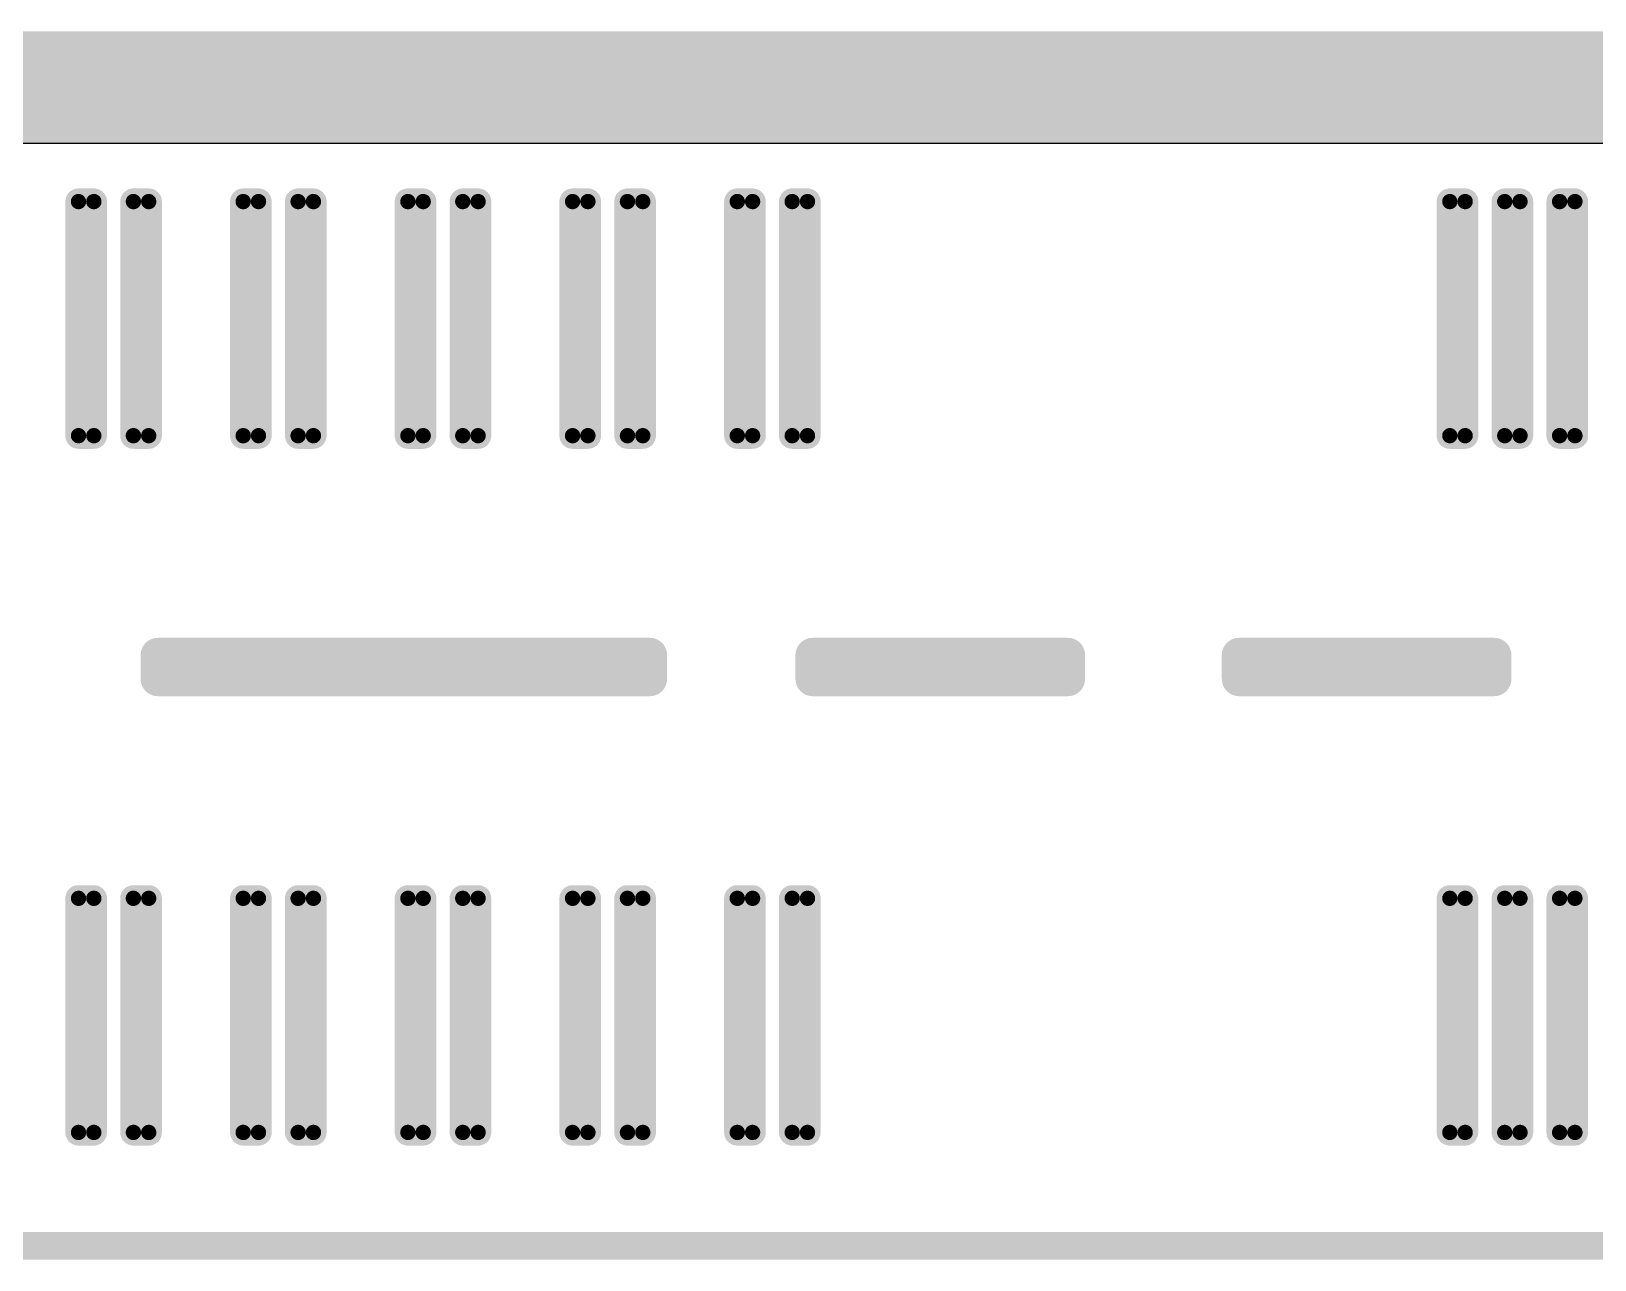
# Model space of a CAD drawing. Header units: millimetres. Extents: x 1.5 to 17.5, y 1 to 11.2.
# Drawn here: x 9.996 to 10.557, y 7.697 to 8.138 of the extents above; entities that cross this region are included whole.
import ezdxf

# ---------------------------------------------------------------- set-up
doc = ezdxf.new("R2010")
doc.units = ezdxf.units.MM
doc.header["$MEASUREMENT"] = 0
for name, color, linetype in [('InternalPlane1', 76, 'Continuous'), ('InternalPlane2', 16, 'Continuous'), ('Mechanical2', 216, 'Continuous'), ('TopLayer', 1, 'Continuous'), ('TopOverlay', 2, 'Continuous'), ('TopPaste', 8, 'Continuous'), ('TopSolder', 216, 'Continuous')]:
    doc.layers.add(name, color=color, linetype=linetype)

# ---------------------------------------------------------------- blocks, each defined once
blk = doc.blocks.new('ASP_122953_01_ND_1')
at = {"layer": 'TopLayer'}
for points, const_width in [([(-0.78112, 0.167, 1), (-0.77838, 0.167, 1)], 0.00275), ([(-0.77563, 0.167, 1), (-0.77287, 0.167, 1)], 0.00275), ([(-0.76143, 0.167, 1), (-0.75867, 0.167, 1)], 0.00275), ([(-0.75592, 0.167, 1), (-0.75318, 0.167, 1)], 0.00275), ([(-0.72203, 0.167, 1), (-0.71927, 0.167, 1)], 0.00275), ([(-0.71652, 0.167, 1), (-0.71378, 0.167, 1)], 0.00275), ([(-0.70232, 0.167, 1), (-0.69957, 0.167, 1)], 0.00275), ([(-0.69683, 0.167, 1), (-0.69407, 0.167, 1)], 0.00275), ([(-0.66292, 0.167, 1), (-0.66017, 0.167, 1)], 0.00275), ([(-0.65743, 0.167, 1), (-0.65468, 0.167, 1)], 0.00275), ([(-0.64323, 0.167, 1), (-0.64048, 0.167, 1)], 0.00275), ([(-0.63772, 0.167, 1), (-0.63497, 0.167, 1)], 0.00275), ([(-0.60382, 0.167, 1), (-0.60108, 0.167, 1)], 0.00275), ([(-0.59832, 0.167, 1), (-0.59557, 0.167, 1)], 0.00275), ([(-0.58413, 0.167, 1), (-0.58137, 0.167, 1)], 0.00275), ([(-0.57862, 0.167, 1), (-0.57588, 0.167, 1)], 0.00275), ([(-0.54473, 0.167, 1), (-0.54197, 0.167, 1)], 0.00275), ([(-0.53922, 0.167, 1), (-0.53648, 0.167, 1)], 0.00275), ([(-0.52502, 0.167, 1), (-0.52228, 0.167, 1)], 0.00275), ([(-0.51953, 0.167, 1), (-0.51677, 0.167, 1)], 0.00275), ([(-0.28902, 0.167, 1), (-0.28628, 0.167, 1)], 0.00275), ([(-0.28353, 0.167, 1), (-0.28077, 0.167, 1)], 0.00275), ([(-0.26932, 0.167, 1), (-0.26658, 0.167, 1)], 0.00275), ([(-0.26382, 0.167, 1), (-0.26108, 0.167, 1)], 0.00275), ([(-0.24963, 0.167, 1), (-0.24688, 0.167, 1)], 0.00275), ([(-0.24413, 0.167, 1), (-0.24138, 0.167, 1)], 0.00275), ([(-0.78112, 0.083, 1), (-0.77838, 0.083, 1)], 0.00275), ([(-0.77563, 0.083, 1), (-0.77287, 0.083, 1)], 0.00275), ([(-0.76143, 0.083, 1), (-0.75867, 0.083, 1)], 0.00275), ([(-0.75592, 0.083, 1), (-0.75318, 0.083, 1)], 0.00275), ([(-0.72203, 0.083, 1), (-0.71927, 0.083, 1)], 0.00275), ([(-0.71652, 0.083, 1), (-0.71378, 0.083, 1)], 0.00275), ([(-0.70232, 0.083, 1), (-0.69957, 0.083, 1)], 0.00275), ([(-0.69683, 0.083, 1), (-0.69407, 0.083, 1)], 0.00275), ([(-0.66292, 0.083, 1), (-0.66017, 0.083, 1)], 0.00275), ([(-0.65743, 0.083, 1), (-0.65468, 0.083, 1)], 0.00275), ([(-0.64323, 0.083, 1), (-0.64048, 0.083, 1)], 0.00275), ([(-0.63772, 0.083, 1), (-0.63497, 0.083, 1)], 0.00275), ([(-0.60382, 0.083, 1), (-0.60108, 0.083, 1)], 0.00275), ([(-0.59832, 0.083, 1), (-0.59557, 0.083, 1)], 0.00275), ([(-0.58413, 0.083, 1), (-0.58137, 0.083, 1)], 0.00275), ([(-0.57862, 0.083, 1), (-0.57588, 0.083, 1)], 0.00275), ([(-0.54473, 0.083, 1), (-0.54197, 0.083, 1)], 0.00275), ([(-0.53922, 0.083, 1), (-0.53648, 0.083, 1)], 0.00275), ([(-0.52502, 0.083, 1), (-0.52228, 0.083, 1)], 0.00275), ([(-0.51953, 0.083, 1), (-0.51677, 0.083, 1)], 0.00275), ([(-0.28902, 0.083, 1), (-0.28628, 0.083, 1)], 0.00275), ([(-0.28353, 0.083, 1), (-0.28077, 0.083, 1)], 0.00275), ([(-0.26932, 0.083, 1), (-0.26658, 0.083, 1)], 0.00275), ([(-0.26382, 0.083, 1), (-0.26108, 0.083, 1)], 0.00275), ([(-0.24963, 0.083, 1), (-0.24688, 0.083, 1)], 0.00275), ([(-0.24413, 0.083, 1), (-0.24138, 0.083, 1)], 0.00275), ([(-0.75338, 0.00425, 1), (-0.74913, 0.00425, 1)], 0.00425), ([(-0.57688, 0.00425, 1), (-0.57263, 0.00425, 1)], 0.00425), ([(-0.51838, 0.00425, 1), (-0.51413, 0.00425, 1)], 0.00425), ([(-0.42688, 0.00425, 1), (-0.42262, 0.00425, 1)], 0.00425), ([(-0.36538, 0.00425, 1), (-0.36112, 0.00425, 1)], 0.00425), ([(-0.27387, 0.00425, 1), (-0.26963, 0.00425, 1)], 0.00425), ([(-0.42688, -0.00425, 1), (-0.42262, -0.00425, 1)], 0.00425), ([(-0.36538, -0.00425, 1), (-0.36112, -0.00425, 1)], 0.00425), ([(-0.75338, -0.00425, 1), (-0.74913, -0.00425, 1)], 0.00425), ([(-0.57688, -0.00425, 1), (-0.57263, -0.00425, 1)], 0.00425), ([(-0.51838, -0.00425, 1), (-0.51413, -0.00425, 1)], 0.00425), ([(-0.27387, -0.00425, 1), (-0.26963, -0.00425, 1)], 0.00425), ([(-0.78112, -0.083, 1), (-0.77838, -0.083, 1)], 0.00275), ([(-0.77563, -0.083, 1), (-0.77287, -0.083, 1)], 0.00275), ([(-0.76143, -0.083, 1), (-0.75867, -0.083, 1)], 0.00275), ([(-0.75592, -0.083, 1), (-0.75318, -0.083, 1)], 0.00275), ([(-0.72203, -0.083, 1), (-0.71927, -0.083, 1)], 0.00275), ([(-0.71652, -0.083, 1), (-0.71378, -0.083, 1)], 0.00275), ([(-0.70232, -0.083, 1), (-0.69957, -0.083, 1)], 0.00275), ([(-0.69683, -0.083, 1), (-0.69407, -0.083, 1)], 0.00275), ([(-0.66292, -0.083, 1), (-0.66017, -0.083, 1)], 0.00275), ([(-0.65743, -0.083, 1), (-0.65468, -0.083, 1)], 0.00275), ([(-0.64323, -0.083, 1), (-0.64048, -0.083, 1)], 0.00275), ([(-0.63772, -0.083, 1), (-0.63497, -0.083, 1)], 0.00275), ([(-0.60382, -0.083, 1), (-0.60108, -0.083, 1)], 0.00275), ([(-0.59832, -0.083, 1), (-0.59557, -0.083, 1)], 0.00275), ([(-0.58413, -0.083, 1), (-0.58137, -0.083, 1)], 0.00275), ([(-0.57862, -0.083, 1), (-0.57588, -0.083, 1)], 0.00275), ([(-0.54473, -0.083, 1), (-0.54197, -0.083, 1)], 0.00275), ([(-0.53922, -0.083, 1), (-0.53648, -0.083, 1)], 0.00275), ([(-0.52502, -0.083, 1), (-0.52228, -0.083, 1)], 0.00275), ([(-0.51953, -0.083, 1), (-0.51677, -0.083, 1)], 0.00275), ([(-0.28902, -0.083, 1), (-0.28628, -0.083, 1)], 0.00275), ([(-0.28353, -0.083, 1), (-0.28077, -0.083, 1)], 0.00275), ([(-0.26932, -0.083, 1), (-0.26658, -0.083, 1)], 0.00275), ([(-0.26382, -0.083, 1), (-0.26108, -0.083, 1)], 0.00275), ([(-0.24963, -0.083, 1), (-0.24688, -0.083, 1)], 0.00275), ([(-0.24413, -0.083, 1), (-0.24138, -0.083, 1)], 0.00275), ([(-0.78112, -0.167, 1), (-0.77838, -0.167, 1)], 0.00275), ([(-0.77563, -0.167, 1), (-0.77287, -0.167, 1)], 0.00275), ([(-0.76143, -0.167, 1), (-0.75867, -0.167, 1)], 0.00275), ([(-0.75592, -0.167, 1), (-0.75318, -0.167, 1)], 0.00275), ([(-0.72203, -0.167, 1), (-0.71927, -0.167, 1)], 0.00275), ([(-0.71652, -0.167, 1), (-0.71378, -0.167, 1)], 0.00275), ([(-0.70232, -0.167, 1), (-0.69957, -0.167, 1)], 0.00275), ([(-0.69683, -0.167, 1), (-0.69407, -0.167, 1)], 0.00275), ([(-0.66292, -0.167, 1), (-0.66017, -0.167, 1)], 0.00275), ([(-0.65743, -0.167, 1), (-0.65468, -0.167, 1)], 0.00275), ([(-0.64323, -0.167, 1), (-0.64048, -0.167, 1)], 0.00275), ([(-0.63772, -0.167, 1), (-0.63497, -0.167, 1)], 0.00275), ([(-0.60382, -0.167, 1), (-0.60108, -0.167, 1)], 0.00275), ([(-0.59832, -0.167, 1), (-0.59557, -0.167, 1)], 0.00275), ([(-0.58413, -0.167, 1), (-0.58137, -0.167, 1)], 0.00275), ([(-0.57862, -0.167, 1), (-0.57588, -0.167, 1)], 0.00275), ([(-0.54473, -0.167, 1), (-0.54197, -0.167, 1)], 0.00275), ([(-0.53922, -0.167, 1), (-0.53648, -0.167, 1)], 0.00275), ([(-0.52502, -0.167, 1), (-0.52228, -0.167, 1)], 0.00275), ([(-0.51953, -0.167, 1), (-0.51677, -0.167, 1)], 0.00275), ([(-0.28902, -0.167, 1), (-0.28628, -0.167, 1)], 0.00275), ([(-0.28353, -0.167, 1), (-0.28077, -0.167, 1)], 0.00275), ([(-0.26932, -0.167, 1), (-0.26658, -0.167, 1)], 0.00275), ([(-0.26382, -0.167, 1), (-0.26108, -0.167, 1)], 0.00275), ([(-0.24963, -0.167, 1), (-0.24688, -0.167, 1)], 0.00275), ([(-0.24413, -0.167, 1), (-0.24138, -0.167, 1)], 0.00275)]:
    blk.add_lwpolyline(points, format="xyb", close=True, dxfattribs=dict(at, const_width=const_width))
for points in [[(-0.77975, 0.08025), (-0.77425, 0.08025), (-0.77975, 0.16975), (-0.77425, 0.16975)], [(-0.76005, 0.08025), (-0.75455, 0.08025), (-0.76005, 0.16975), (-0.75455, 0.16975)], [(-0.72065, 0.08025), (-0.71515, 0.08025), (-0.72065, 0.16975), (-0.71515, 0.16975)], [(-0.70095, 0.08025), (-0.69545, 0.08025), (-0.70095, 0.16975), (-0.69545, 0.16975)], [(-0.66155, 0.08025), (-0.65605, 0.08025), (-0.66155, 0.16975), (-0.65605, 0.16975)], [(-0.64185, 0.08025), (-0.63635, 0.08025), (-0.64185, 0.16975), (-0.63635, 0.16975)], [(-0.60245, 0.08025), (-0.59695, 0.08025), (-0.60245, 0.16975), (-0.59695, 0.16975)], [(-0.58275, 0.08025), (-0.57725, 0.08025), (-0.58275, 0.16975), (-0.57725, 0.16975)], [(-0.54335, 0.08025), (-0.53785, 0.08025), (-0.54335, 0.16975), (-0.53785, 0.16975)], [(-0.52365, 0.08025), (-0.51815, 0.08025), (-0.52365, 0.16975), (-0.51815, 0.16975)], [(-0.28765, 0.08025), (-0.28215, 0.08025), (-0.28765, 0.16975), (-0.28215, 0.16975)], [(-0.26795, 0.08025), (-0.26245, 0.08025), (-0.26795, 0.16975), (-0.26245, 0.16975)], [(-0.24825, 0.08025), (-0.24275, 0.08025), (-0.24825, 0.16975), (-0.24275, 0.16975)], [(-0.7825, 0.083), (-0.7715, 0.083), (-0.7825, 0.167), (-0.7715, 0.167)], [(-0.7628, 0.083), (-0.7518, 0.083), (-0.7628, 0.167), (-0.7518, 0.167)], [(-0.7234, 0.083), (-0.7124, 0.083), (-0.7234, 0.167), (-0.7124, 0.167)], [(-0.7037, 0.083), (-0.6927, 0.083), (-0.7037, 0.167), (-0.6927, 0.167)], [(-0.6643, 0.083), (-0.6533, 0.083), (-0.6643, 0.167), (-0.6533, 0.167)], [(-0.6446, 0.083), (-0.6336, 0.083), (-0.6446, 0.167), (-0.6336, 0.167)], [(-0.6052, 0.083), (-0.5942, 0.083), (-0.6052, 0.167), (-0.5942, 0.167)], [(-0.5855, 0.083), (-0.5745, 0.083), (-0.5855, 0.167), (-0.5745, 0.167)], [(-0.5461, 0.083), (-0.5351, 0.083), (-0.5461, 0.167), (-0.5351, 0.167)], [(-0.5264, 0.083), (-0.5154, 0.083), (-0.5264, 0.167), (-0.5154, 0.167)], [(-0.2904, 0.083), (-0.2794, 0.083), (-0.2904, 0.167), (-0.2794, 0.167)], [(-0.2707, 0.083), (-0.2597, 0.083), (-0.2707, 0.167), (-0.2597, 0.167)], [(-0.251, 0.083), (-0.24, 0.083), (-0.251, 0.167), (-0.24, 0.167)], [(-0.57475, -0.0085), (-0.57475, 0.0085), (-0.75125, -0.0085), (-0.75125, 0.0085)], [(-0.42475, -0.0085), (-0.42475, 0.0085), (-0.51625, -0.0085), (-0.51625, 0.0085)], [(-0.27175, -0.0085), (-0.27175, 0.0085), (-0.36325, -0.0085), (-0.36325, 0.0085)], [(-0.5705, -0.00425), (-0.5705, 0.00425), (-0.7555, -0.00425), (-0.7555, 0.00425)], [(-0.4205, -0.00425), (-0.4205, 0.00425), (-0.5205, -0.00425), (-0.5205, 0.00425)], [(-0.2675, -0.00425), (-0.2675, 0.00425), (-0.3675, -0.00425), (-0.3675, 0.00425)], [(-0.7825, -0.167), (-0.7715, -0.167), (-0.7825, -0.083), (-0.7715, -0.083)], [(-0.77975, -0.16975), (-0.77425, -0.16975), (-0.77975, -0.08025), (-0.77425, -0.08025)], [(-0.7628, -0.167), (-0.7518, -0.167), (-0.7628, -0.083), (-0.7518, -0.083)], [(-0.76005, -0.16975), (-0.75455, -0.16975), (-0.76005, -0.08025), (-0.75455, -0.08025)], [(-0.7234, -0.167), (-0.7124, -0.167), (-0.7234, -0.083), (-0.7124, -0.083)], [(-0.72065, -0.16975), (-0.71515, -0.16975), (-0.72065, -0.08025), (-0.71515, -0.08025)], [(-0.7037, -0.167), (-0.6927, -0.167), (-0.7037, -0.083), (-0.6927, -0.083)], [(-0.70095, -0.16975), (-0.69545, -0.16975), (-0.70095, -0.08025), (-0.69545, -0.08025)], [(-0.6643, -0.167), (-0.6533, -0.167), (-0.6643, -0.083), (-0.6533, -0.083)], [(-0.66155, -0.16975), (-0.65605, -0.16975), (-0.66155, -0.08025), (-0.65605, -0.08025)], [(-0.6446, -0.167), (-0.6336, -0.167), (-0.6446, -0.083), (-0.6336, -0.083)], [(-0.64185, -0.16975), (-0.63635, -0.16975), (-0.64185, -0.08025), (-0.63635, -0.08025)], [(-0.6052, -0.167), (-0.5942, -0.167), (-0.6052, -0.083), (-0.5942, -0.083)], [(-0.60245, -0.16975), (-0.59695, -0.16975), (-0.60245, -0.08025), (-0.59695, -0.08025)], [(-0.5855, -0.167), (-0.5745, -0.167), (-0.5855, -0.083), (-0.5745, -0.083)], [(-0.58275, -0.16975), (-0.57725, -0.16975), (-0.58275, -0.08025), (-0.57725, -0.08025)], [(-0.5461, -0.167), (-0.5351, -0.167), (-0.5461, -0.083), (-0.5351, -0.083)], [(-0.54335, -0.16975), (-0.53785, -0.16975), (-0.54335, -0.08025), (-0.53785, -0.08025)], [(-0.5264, -0.167), (-0.5154, -0.167), (-0.5264, -0.083), (-0.5154, -0.083)], [(-0.52365, -0.16975), (-0.51815, -0.16975), (-0.52365, -0.08025), (-0.51815, -0.08025)], [(-0.2904, -0.167), (-0.2794, -0.167), (-0.2904, -0.083), (-0.2794, -0.083)], [(-0.28765, -0.16975), (-0.28215, -0.16975), (-0.28765, -0.08025), (-0.28215, -0.08025)], [(-0.2707, -0.167), (-0.2597, -0.167), (-0.2707, -0.083), (-0.2597, -0.083)], [(-0.26795, -0.16975), (-0.26245, -0.16975), (-0.26795, -0.08025), (-0.26245, -0.08025)], [(-0.251, -0.167), (-0.24, -0.167), (-0.251, -0.083), (-0.24, -0.083)], [(-0.24825, -0.16975), (-0.24275, -0.16975), (-0.24825, -0.08025), (-0.24275, -0.08025)]]:
    blk.add_solid(points, dxfattribs=at)
at = {"layer": 'TopOverlay', "const_width": 0.01}
for points in [[(-1.18602, 0.19783), (1.18406, 0.19783)], [(-1.23228, -0.20768), (1.23524, -0.20768)]]:
    blk.add_lwpolyline(points, dxfattribs=at)
at = {"layer": 'TopPaste'}
for points, const_width in [([(-0.78112, 0.167, 1), (-0.77838, 0.167, 1)], 0.00275), ([(-0.77563, 0.167, 1), (-0.77287, 0.167, 1)], 0.00275), ([(-0.76143, 0.167, 1), (-0.75867, 0.167, 1)], 0.00275), ([(-0.75592, 0.167, 1), (-0.75318, 0.167, 1)], 0.00275), ([(-0.72203, 0.167, 1), (-0.71927, 0.167, 1)], 0.00275), ([(-0.71652, 0.167, 1), (-0.71378, 0.167, 1)], 0.00275), ([(-0.70232, 0.167, 1), (-0.69957, 0.167, 1)], 0.00275), ([(-0.69683, 0.167, 1), (-0.69407, 0.167, 1)], 0.00275), ([(-0.66292, 0.167, 1), (-0.66017, 0.167, 1)], 0.00275), ([(-0.65743, 0.167, 1), (-0.65468, 0.167, 1)], 0.00275), ([(-0.64323, 0.167, 1), (-0.64048, 0.167, 1)], 0.00275), ([(-0.63772, 0.167, 1), (-0.63497, 0.167, 1)], 0.00275), ([(-0.60382, 0.167, 1), (-0.60108, 0.167, 1)], 0.00275), ([(-0.59832, 0.167, 1), (-0.59557, 0.167, 1)], 0.00275), ([(-0.58413, 0.167, 1), (-0.58137, 0.167, 1)], 0.00275), ([(-0.57862, 0.167, 1), (-0.57588, 0.167, 1)], 0.00275), ([(-0.54473, 0.167, 1), (-0.54197, 0.167, 1)], 0.00275), ([(-0.53922, 0.167, 1), (-0.53648, 0.167, 1)], 0.00275), ([(-0.52502, 0.167, 1), (-0.52228, 0.167, 1)], 0.00275), ([(-0.51953, 0.167, 1), (-0.51677, 0.167, 1)], 0.00275), ([(-0.28902, 0.167, 1), (-0.28628, 0.167, 1)], 0.00275), ([(-0.28353, 0.167, 1), (-0.28077, 0.167, 1)], 0.00275), ([(-0.26932, 0.167, 1), (-0.26658, 0.167, 1)], 0.00275), ([(-0.26382, 0.167, 1), (-0.26108, 0.167, 1)], 0.00275), ([(-0.24963, 0.167, 1), (-0.24688, 0.167, 1)], 0.00275), ([(-0.24413, 0.167, 1), (-0.24138, 0.167, 1)], 0.00275), ([(-0.78112, 0.083, 1), (-0.77838, 0.083, 1)], 0.00275), ([(-0.77563, 0.083, 1), (-0.77287, 0.083, 1)], 0.00275), ([(-0.76143, 0.083, 1), (-0.75867, 0.083, 1)], 0.00275), ([(-0.75592, 0.083, 1), (-0.75318, 0.083, 1)], 0.00275), ([(-0.72203, 0.083, 1), (-0.71927, 0.083, 1)], 0.00275), ([(-0.71652, 0.083, 1), (-0.71378, 0.083, 1)], 0.00275), ([(-0.70232, 0.083, 1), (-0.69957, 0.083, 1)], 0.00275), ([(-0.69683, 0.083, 1), (-0.69407, 0.083, 1)], 0.00275), ([(-0.66292, 0.083, 1), (-0.66017, 0.083, 1)], 0.00275), ([(-0.65743, 0.083, 1), (-0.65468, 0.083, 1)], 0.00275), ([(-0.64323, 0.083, 1), (-0.64048, 0.083, 1)], 0.00275), ([(-0.63772, 0.083, 1), (-0.63497, 0.083, 1)], 0.00275), ([(-0.60382, 0.083, 1), (-0.60108, 0.083, 1)], 0.00275), ([(-0.59832, 0.083, 1), (-0.59557, 0.083, 1)], 0.00275), ([(-0.58413, 0.083, 1), (-0.58137, 0.083, 1)], 0.00275), ([(-0.57862, 0.083, 1), (-0.57588, 0.083, 1)], 0.00275), ([(-0.54473, 0.083, 1), (-0.54197, 0.083, 1)], 0.00275), ([(-0.53922, 0.083, 1), (-0.53648, 0.083, 1)], 0.00275), ([(-0.52502, 0.083, 1), (-0.52228, 0.083, 1)], 0.00275), ([(-0.51953, 0.083, 1), (-0.51677, 0.083, 1)], 0.00275), ([(-0.28902, 0.083, 1), (-0.28628, 0.083, 1)], 0.00275), ([(-0.28353, 0.083, 1), (-0.28077, 0.083, 1)], 0.00275), ([(-0.26932, 0.083, 1), (-0.26658, 0.083, 1)], 0.00275), ([(-0.26382, 0.083, 1), (-0.26108, 0.083, 1)], 0.00275), ([(-0.24963, 0.083, 1), (-0.24688, 0.083, 1)], 0.00275), ([(-0.24413, 0.083, 1), (-0.24138, 0.083, 1)], 0.00275), ([(-0.75338, 0.00425, 1), (-0.74913, 0.00425, 1)], 0.00425), ([(-0.57688, 0.00425, 1), (-0.57263, 0.00425, 1)], 0.00425), ([(-0.51838, 0.00425, 1), (-0.51413, 0.00425, 1)], 0.00425), ([(-0.42688, 0.00425, 1), (-0.42262, 0.00425, 1)], 0.00425), ([(-0.36538, 0.00425, 1), (-0.36112, 0.00425, 1)], 0.00425), ([(-0.27387, 0.00425, 1), (-0.26963, 0.00425, 1)], 0.00425), ([(-0.42688, -0.00425, 1), (-0.42262, -0.00425, 1)], 0.00425), ([(-0.36538, -0.00425, 1), (-0.36112, -0.00425, 1)], 0.00425), ([(-0.75338, -0.00425, 1), (-0.74913, -0.00425, 1)], 0.00425), ([(-0.57688, -0.00425, 1), (-0.57263, -0.00425, 1)], 0.00425), ([(-0.51838, -0.00425, 1), (-0.51413, -0.00425, 1)], 0.00425), ([(-0.27387, -0.00425, 1), (-0.26963, -0.00425, 1)], 0.00425), ([(-0.78112, -0.083, 1), (-0.77838, -0.083, 1)], 0.00275), ([(-0.77563, -0.083, 1), (-0.77287, -0.083, 1)], 0.00275), ([(-0.76143, -0.083, 1), (-0.75867, -0.083, 1)], 0.00275), ([(-0.75592, -0.083, 1), (-0.75318, -0.083, 1)], 0.00275), ([(-0.72203, -0.083, 1), (-0.71927, -0.083, 1)], 0.00275), ([(-0.71652, -0.083, 1), (-0.71378, -0.083, 1)], 0.00275), ([(-0.70232, -0.083, 1), (-0.69957, -0.083, 1)], 0.00275), ([(-0.69683, -0.083, 1), (-0.69407, -0.083, 1)], 0.00275), ([(-0.66292, -0.083, 1), (-0.66017, -0.083, 1)], 0.00275), ([(-0.65743, -0.083, 1), (-0.65468, -0.083, 1)], 0.00275), ([(-0.64323, -0.083, 1), (-0.64048, -0.083, 1)], 0.00275), ([(-0.63772, -0.083, 1), (-0.63497, -0.083, 1)], 0.00275), ([(-0.60382, -0.083, 1), (-0.60108, -0.083, 1)], 0.00275), ([(-0.59832, -0.083, 1), (-0.59557, -0.083, 1)], 0.00275), ([(-0.58413, -0.083, 1), (-0.58137, -0.083, 1)], 0.00275), ([(-0.57862, -0.083, 1), (-0.57588, -0.083, 1)], 0.00275), ([(-0.54473, -0.083, 1), (-0.54197, -0.083, 1)], 0.00275), ([(-0.53922, -0.083, 1), (-0.53648, -0.083, 1)], 0.00275), ([(-0.52502, -0.083, 1), (-0.52228, -0.083, 1)], 0.00275), ([(-0.51953, -0.083, 1), (-0.51677, -0.083, 1)], 0.00275), ([(-0.28902, -0.083, 1), (-0.28628, -0.083, 1)], 0.00275), ([(-0.28353, -0.083, 1), (-0.28077, -0.083, 1)], 0.00275), ([(-0.26932, -0.083, 1), (-0.26658, -0.083, 1)], 0.00275), ([(-0.26382, -0.083, 1), (-0.26108, -0.083, 1)], 0.00275), ([(-0.24963, -0.083, 1), (-0.24688, -0.083, 1)], 0.00275), ([(-0.24413, -0.083, 1), (-0.24138, -0.083, 1)], 0.00275), ([(-0.78112, -0.167, 1), (-0.77838, -0.167, 1)], 0.00275), ([(-0.77563, -0.167, 1), (-0.77287, -0.167, 1)], 0.00275), ([(-0.76143, -0.167, 1), (-0.75867, -0.167, 1)], 0.00275), ([(-0.75592, -0.167, 1), (-0.75318, -0.167, 1)], 0.00275), ([(-0.72203, -0.167, 1), (-0.71927, -0.167, 1)], 0.00275), ([(-0.71652, -0.167, 1), (-0.71378, -0.167, 1)], 0.00275), ([(-0.70232, -0.167, 1), (-0.69957, -0.167, 1)], 0.00275), ([(-0.69683, -0.167, 1), (-0.69407, -0.167, 1)], 0.00275), ([(-0.66292, -0.167, 1), (-0.66017, -0.167, 1)], 0.00275), ([(-0.65743, -0.167, 1), (-0.65468, -0.167, 1)], 0.00275), ([(-0.64323, -0.167, 1), (-0.64048, -0.167, 1)], 0.00275), ([(-0.63772, -0.167, 1), (-0.63497, -0.167, 1)], 0.00275), ([(-0.60382, -0.167, 1), (-0.60108, -0.167, 1)], 0.00275), ([(-0.59832, -0.167, 1), (-0.59557, -0.167, 1)], 0.00275), ([(-0.58413, -0.167, 1), (-0.58137, -0.167, 1)], 0.00275), ([(-0.57862, -0.167, 1), (-0.57588, -0.167, 1)], 0.00275), ([(-0.54473, -0.167, 1), (-0.54197, -0.167, 1)], 0.00275), ([(-0.53922, -0.167, 1), (-0.53648, -0.167, 1)], 0.00275), ([(-0.52502, -0.167, 1), (-0.52228, -0.167, 1)], 0.00275), ([(-0.51953, -0.167, 1), (-0.51677, -0.167, 1)], 0.00275), ([(-0.28902, -0.167, 1), (-0.28628, -0.167, 1)], 0.00275), ([(-0.28353, -0.167, 1), (-0.28077, -0.167, 1)], 0.00275), ([(-0.26932, -0.167, 1), (-0.26658, -0.167, 1)], 0.00275), ([(-0.26382, -0.167, 1), (-0.26108, -0.167, 1)], 0.00275), ([(-0.24963, -0.167, 1), (-0.24688, -0.167, 1)], 0.00275), ([(-0.24413, -0.167, 1), (-0.24138, -0.167, 1)], 0.00275)]:
    blk.add_lwpolyline(points, format="xyb", close=True, dxfattribs=dict(at, const_width=const_width))
for points in [[(-0.77975, 0.08025), (-0.77425, 0.08025), (-0.77975, 0.16975), (-0.77425, 0.16975)], [(-0.76005, 0.08025), (-0.75455, 0.08025), (-0.76005, 0.16975), (-0.75455, 0.16975)], [(-0.72065, 0.08025), (-0.71515, 0.08025), (-0.72065, 0.16975), (-0.71515, 0.16975)], [(-0.70095, 0.08025), (-0.69545, 0.08025), (-0.70095, 0.16975), (-0.69545, 0.16975)], [(-0.66155, 0.08025), (-0.65605, 0.08025), (-0.66155, 0.16975), (-0.65605, 0.16975)], [(-0.64185, 0.08025), (-0.63635, 0.08025), (-0.64185, 0.16975), (-0.63635, 0.16975)], [(-0.60245, 0.08025), (-0.59695, 0.08025), (-0.60245, 0.16975), (-0.59695, 0.16975)], [(-0.58275, 0.08025), (-0.57725, 0.08025), (-0.58275, 0.16975), (-0.57725, 0.16975)], [(-0.54335, 0.08025), (-0.53785, 0.08025), (-0.54335, 0.16975), (-0.53785, 0.16975)], [(-0.52365, 0.08025), (-0.51815, 0.08025), (-0.52365, 0.16975), (-0.51815, 0.16975)], [(-0.28765, 0.08025), (-0.28215, 0.08025), (-0.28765, 0.16975), (-0.28215, 0.16975)], [(-0.26795, 0.08025), (-0.26245, 0.08025), (-0.26795, 0.16975), (-0.26245, 0.16975)], [(-0.24825, 0.08025), (-0.24275, 0.08025), (-0.24825, 0.16975), (-0.24275, 0.16975)], [(-0.7825, 0.083), (-0.7715, 0.083), (-0.7825, 0.167), (-0.7715, 0.167)], [(-0.7628, 0.083), (-0.7518, 0.083), (-0.7628, 0.167), (-0.7518, 0.167)], [(-0.7234, 0.083), (-0.7124, 0.083), (-0.7234, 0.167), (-0.7124, 0.167)], [(-0.7037, 0.083), (-0.6927, 0.083), (-0.7037, 0.167), (-0.6927, 0.167)], [(-0.6643, 0.083), (-0.6533, 0.083), (-0.6643, 0.167), (-0.6533, 0.167)], [(-0.6446, 0.083), (-0.6336, 0.083), (-0.6446, 0.167), (-0.6336, 0.167)], [(-0.6052, 0.083), (-0.5942, 0.083), (-0.6052, 0.167), (-0.5942, 0.167)], [(-0.5855, 0.083), (-0.5745, 0.083), (-0.5855, 0.167), (-0.5745, 0.167)], [(-0.5461, 0.083), (-0.5351, 0.083), (-0.5461, 0.167), (-0.5351, 0.167)], [(-0.5264, 0.083), (-0.5154, 0.083), (-0.5264, 0.167), (-0.5154, 0.167)], [(-0.2904, 0.083), (-0.2794, 0.083), (-0.2904, 0.167), (-0.2794, 0.167)], [(-0.2707, 0.083), (-0.2597, 0.083), (-0.2707, 0.167), (-0.2597, 0.167)], [(-0.251, 0.083), (-0.24, 0.083), (-0.251, 0.167), (-0.24, 0.167)], [(-0.57475, -0.0085), (-0.57475, 0.0085), (-0.75125, -0.0085), (-0.75125, 0.0085)], [(-0.42475, -0.0085), (-0.42475, 0.0085), (-0.51625, -0.0085), (-0.51625, 0.0085)], [(-0.27175, -0.0085), (-0.27175, 0.0085), (-0.36325, -0.0085), (-0.36325, 0.0085)], [(-0.5705, -0.00425), (-0.5705, 0.00425), (-0.7555, -0.00425), (-0.7555, 0.00425)], [(-0.4205, -0.00425), (-0.4205, 0.00425), (-0.5205, -0.00425), (-0.5205, 0.00425)], [(-0.2675, -0.00425), (-0.2675, 0.00425), (-0.3675, -0.00425), (-0.3675, 0.00425)], [(-0.7825, -0.167), (-0.7715, -0.167), (-0.7825, -0.083), (-0.7715, -0.083)], [(-0.77975, -0.16975), (-0.77425, -0.16975), (-0.77975, -0.08025), (-0.77425, -0.08025)], [(-0.7628, -0.167), (-0.7518, -0.167), (-0.7628, -0.083), (-0.7518, -0.083)], [(-0.76005, -0.16975), (-0.75455, -0.16975), (-0.76005, -0.08025), (-0.75455, -0.08025)], [(-0.7234, -0.167), (-0.7124, -0.167), (-0.7234, -0.083), (-0.7124, -0.083)], [(-0.72065, -0.16975), (-0.71515, -0.16975), (-0.72065, -0.08025), (-0.71515, -0.08025)], [(-0.7037, -0.167), (-0.6927, -0.167), (-0.7037, -0.083), (-0.6927, -0.083)], [(-0.70095, -0.16975), (-0.69545, -0.16975), (-0.70095, -0.08025), (-0.69545, -0.08025)], [(-0.6643, -0.167), (-0.6533, -0.167), (-0.6643, -0.083), (-0.6533, -0.083)], [(-0.66155, -0.16975), (-0.65605, -0.16975), (-0.66155, -0.08025), (-0.65605, -0.08025)], [(-0.6446, -0.167), (-0.6336, -0.167), (-0.6446, -0.083), (-0.6336, -0.083)], [(-0.64185, -0.16975), (-0.63635, -0.16975), (-0.64185, -0.08025), (-0.63635, -0.08025)], [(-0.6052, -0.167), (-0.5942, -0.167), (-0.6052, -0.083), (-0.5942, -0.083)], [(-0.60245, -0.16975), (-0.59695, -0.16975), (-0.60245, -0.08025), (-0.59695, -0.08025)], [(-0.5855, -0.167), (-0.5745, -0.167), (-0.5855, -0.083), (-0.5745, -0.083)], [(-0.58275, -0.16975), (-0.57725, -0.16975), (-0.58275, -0.08025), (-0.57725, -0.08025)], [(-0.5461, -0.167), (-0.5351, -0.167), (-0.5461, -0.083), (-0.5351, -0.083)], [(-0.54335, -0.16975), (-0.53785, -0.16975), (-0.54335, -0.08025), (-0.53785, -0.08025)], [(-0.5264, -0.167), (-0.5154, -0.167), (-0.5264, -0.083), (-0.5154, -0.083)], [(-0.52365, -0.16975), (-0.51815, -0.16975), (-0.52365, -0.08025), (-0.51815, -0.08025)], [(-0.2904, -0.167), (-0.2794, -0.167), (-0.2904, -0.083), (-0.2794, -0.083)], [(-0.28765, -0.16975), (-0.28215, -0.16975), (-0.28765, -0.08025), (-0.28215, -0.08025)], [(-0.2707, -0.167), (-0.2597, -0.167), (-0.2707, -0.083), (-0.2597, -0.083)], [(-0.26795, -0.16975), (-0.26245, -0.16975), (-0.26795, -0.08025), (-0.26245, -0.08025)], [(-0.251, -0.167), (-0.24, -0.167), (-0.251, -0.083), (-0.24, -0.083)], [(-0.24825, -0.16975), (-0.24275, -0.16975), (-0.24825, -0.08025), (-0.24275, -0.08025)]]:
    blk.add_solid(points, dxfattribs=at)
at = {"layer": 'TopSolder'}
for points, const_width in [([(-0.78211, 0.167, 1), (-0.77739, 0.167, 1)], 0.00472), ([(-0.77661, 0.167, 1), (-0.77189, 0.167, 1)], 0.00472), ([(-0.76241, 0.167, 1), (-0.75769, 0.167, 1)], 0.00472), ([(-0.75691, 0.167, 1), (-0.75219, 0.167, 1)], 0.00472), ([(-0.72301, 0.167, 1), (-0.71829, 0.167, 1)], 0.00472), ([(-0.71751, 0.167, 1), (-0.71279, 0.167, 1)], 0.00472), ([(-0.70331, 0.167, 1), (-0.69859, 0.167, 1)], 0.00472), ([(-0.69781, 0.167, 1), (-0.69309, 0.167, 1)], 0.00472), ([(-0.66391, 0.167, 1), (-0.65919, 0.167, 1)], 0.00472), ([(-0.65841, 0.167, 1), (-0.65369, 0.167, 1)], 0.00472), ([(-0.64421, 0.167, 1), (-0.63949, 0.167, 1)], 0.00472), ([(-0.63871, 0.167, 1), (-0.63399, 0.167, 1)], 0.00472), ([(-0.60481, 0.167, 1), (-0.60009, 0.167, 1)], 0.00472), ([(-0.59931, 0.167, 1), (-0.59459, 0.167, 1)], 0.00472), ([(-0.58511, 0.167, 1), (-0.58039, 0.167, 1)], 0.00472), ([(-0.57961, 0.167, 1), (-0.57489, 0.167, 1)], 0.00472), ([(-0.54571, 0.167, 1), (-0.54099, 0.167, 1)], 0.00472), ([(-0.54021, 0.167, 1), (-0.53549, 0.167, 1)], 0.00472), ([(-0.52601, 0.167, 1), (-0.52129, 0.167, 1)], 0.00472), ([(-0.52051, 0.167, 1), (-0.51579, 0.167, 1)], 0.00472), ([(-0.29001, 0.167, 1), (-0.28529, 0.167, 1)], 0.00472), ([(-0.28451, 0.167, 1), (-0.27979, 0.167, 1)], 0.00472), ([(-0.27031, 0.167, 1), (-0.26559, 0.167, 1)], 0.00472), ([(-0.26481, 0.167, 1), (-0.26009, 0.167, 1)], 0.00472), ([(-0.25061, 0.167, 1), (-0.24589, 0.167, 1)], 0.00472), ([(-0.24511, 0.167, 1), (-0.24039, 0.167, 1)], 0.00472), ([(-0.78211, 0.083, 1), (-0.77739, 0.083, 1)], 0.00472), ([(-0.77661, 0.083, 1), (-0.77189, 0.083, 1)], 0.00472), ([(-0.76241, 0.083, 1), (-0.75769, 0.083, 1)], 0.00472), ([(-0.75691, 0.083, 1), (-0.75219, 0.083, 1)], 0.00472), ([(-0.72301, 0.083, 1), (-0.71829, 0.083, 1)], 0.00472), ([(-0.71751, 0.083, 1), (-0.71279, 0.083, 1)], 0.00472), ([(-0.70331, 0.083, 1), (-0.69859, 0.083, 1)], 0.00472), ([(-0.69781, 0.083, 1), (-0.69309, 0.083, 1)], 0.00472), ([(-0.66391, 0.083, 1), (-0.65919, 0.083, 1)], 0.00472), ([(-0.65841, 0.083, 1), (-0.65369, 0.083, 1)], 0.00472), ([(-0.64421, 0.083, 1), (-0.63949, 0.083, 1)], 0.00472), ([(-0.63871, 0.083, 1), (-0.63399, 0.083, 1)], 0.00472), ([(-0.60481, 0.083, 1), (-0.60009, 0.083, 1)], 0.00472), ([(-0.59931, 0.083, 1), (-0.59459, 0.083, 1)], 0.00472), ([(-0.58511, 0.083, 1), (-0.58039, 0.083, 1)], 0.00472), ([(-0.57961, 0.083, 1), (-0.57489, 0.083, 1)], 0.00472), ([(-0.54571, 0.083, 1), (-0.54099, 0.083, 1)], 0.00472), ([(-0.54021, 0.083, 1), (-0.53549, 0.083, 1)], 0.00472), ([(-0.52601, 0.083, 1), (-0.52129, 0.083, 1)], 0.00472), ([(-0.52051, 0.083, 1), (-0.51579, 0.083, 1)], 0.00472), ([(-0.29001, 0.083, 1), (-0.28529, 0.083, 1)], 0.00472), ([(-0.28451, 0.083, 1), (-0.27979, 0.083, 1)], 0.00472), ([(-0.27031, 0.083, 1), (-0.26559, 0.083, 1)], 0.00472), ([(-0.26481, 0.083, 1), (-0.26009, 0.083, 1)], 0.00472), ([(-0.25061, 0.083, 1), (-0.24589, 0.083, 1)], 0.00472), ([(-0.24511, 0.083, 1), (-0.24039, 0.083, 1)], 0.00472), ([(-0.75436, 0.00425, 1), (-0.74814, 0.00425, 1)], 0.00622), ([(-0.57786, 0.00425, 1), (-0.57164, 0.00425, 1)], 0.00622), ([(-0.51936, 0.00425, 1), (-0.51314, 0.00425, 1)], 0.00622), ([(-0.42786, 0.00425, 1), (-0.42164, 0.00425, 1)], 0.00622), ([(-0.36636, 0.00425, 1), (-0.36014, 0.00425, 1)], 0.00622), ([(-0.27486, 0.00425, 1), (-0.26864, 0.00425, 1)], 0.00622), ([(-0.75436, -0.00425, 1), (-0.74814, -0.00425, 1)], 0.00622), ([(-0.57786, -0.00425, 1), (-0.57164, -0.00425, 1)], 0.00622), ([(-0.51936, -0.00425, 1), (-0.51314, -0.00425, 1)], 0.00622), ([(-0.42786, -0.00425, 1), (-0.42164, -0.00425, 1)], 0.00622), ([(-0.36636, -0.00425, 1), (-0.36014, -0.00425, 1)], 0.00622), ([(-0.27486, -0.00425, 1), (-0.26864, -0.00425, 1)], 0.00622), ([(-0.78211, -0.083, 1), (-0.77739, -0.083, 1)], 0.00472), ([(-0.77661, -0.083, 1), (-0.77189, -0.083, 1)], 0.00472), ([(-0.76241, -0.083, 1), (-0.75769, -0.083, 1)], 0.00472), ([(-0.75691, -0.083, 1), (-0.75219, -0.083, 1)], 0.00472), ([(-0.72301, -0.083, 1), (-0.71829, -0.083, 1)], 0.00472), ([(-0.71751, -0.083, 1), (-0.71279, -0.083, 1)], 0.00472), ([(-0.70331, -0.083, 1), (-0.69859, -0.083, 1)], 0.00472), ([(-0.69781, -0.083, 1), (-0.69309, -0.083, 1)], 0.00472), ([(-0.66391, -0.083, 1), (-0.65919, -0.083, 1)], 0.00472), ([(-0.65841, -0.083, 1), (-0.65369, -0.083, 1)], 0.00472), ([(-0.64421, -0.083, 1), (-0.63949, -0.083, 1)], 0.00472), ([(-0.63871, -0.083, 1), (-0.63399, -0.083, 1)], 0.00472), ([(-0.60481, -0.083, 1), (-0.60009, -0.083, 1)], 0.00472), ([(-0.59931, -0.083, 1), (-0.59459, -0.083, 1)], 0.00472), ([(-0.58511, -0.083, 1), (-0.58039, -0.083, 1)], 0.00472), ([(-0.57961, -0.083, 1), (-0.57489, -0.083, 1)], 0.00472), ([(-0.54571, -0.083, 1), (-0.54099, -0.083, 1)], 0.00472), ([(-0.54021, -0.083, 1), (-0.53549, -0.083, 1)], 0.00472), ([(-0.52601, -0.083, 1), (-0.52129, -0.083, 1)], 0.00472), ([(-0.52051, -0.083, 1), (-0.51579, -0.083, 1)], 0.00472), ([(-0.29001, -0.083, 1), (-0.28529, -0.083, 1)], 0.00472), ([(-0.28451, -0.083, 1), (-0.27979, -0.083, 1)], 0.00472), ([(-0.27031, -0.083, 1), (-0.26559, -0.083, 1)], 0.00472), ([(-0.26481, -0.083, 1), (-0.26009, -0.083, 1)], 0.00472), ([(-0.25061, -0.083, 1), (-0.24589, -0.083, 1)], 0.00472), ([(-0.24511, -0.083, 1), (-0.24039, -0.083, 1)], 0.00472), ([(-0.78211, -0.167, 1), (-0.77739, -0.167, 1)], 0.00472), ([(-0.77661, -0.167, 1), (-0.77189, -0.167, 1)], 0.00472), ([(-0.76241, -0.167, 1), (-0.75769, -0.167, 1)], 0.00472), ([(-0.75691, -0.167, 1), (-0.75219, -0.167, 1)], 0.00472), ([(-0.72301, -0.167, 1), (-0.71829, -0.167, 1)], 0.00472), ([(-0.71751, -0.167, 1), (-0.71279, -0.167, 1)], 0.00472), ([(-0.70331, -0.167, 1), (-0.69859, -0.167, 1)], 0.00472), ([(-0.69781, -0.167, 1), (-0.69309, -0.167, 1)], 0.00472), ([(-0.66391, -0.167, 1), (-0.65919, -0.167, 1)], 0.00472), ([(-0.65841, -0.167, 1), (-0.65369, -0.167, 1)], 0.00472), ([(-0.64421, -0.167, 1), (-0.63949, -0.167, 1)], 0.00472), ([(-0.63871, -0.167, 1), (-0.63399, -0.167, 1)], 0.00472), ([(-0.60481, -0.167, 1), (-0.60009, -0.167, 1)], 0.00472), ([(-0.59931, -0.167, 1), (-0.59459, -0.167, 1)], 0.00472), ([(-0.58511, -0.167, 1), (-0.58039, -0.167, 1)], 0.00472), ([(-0.57961, -0.167, 1), (-0.57489, -0.167, 1)], 0.00472), ([(-0.54571, -0.167, 1), (-0.54099, -0.167, 1)], 0.00472), ([(-0.54021, -0.167, 1), (-0.53549, -0.167, 1)], 0.00472), ([(-0.52601, -0.167, 1), (-0.52129, -0.167, 1)], 0.00472), ([(-0.52051, -0.167, 1), (-0.51579, -0.167, 1)], 0.00472), ([(-0.29001, -0.167, 1), (-0.28529, -0.167, 1)], 0.00472), ([(-0.28451, -0.167, 1), (-0.27979, -0.167, 1)], 0.00472), ([(-0.27031, -0.167, 1), (-0.26559, -0.167, 1)], 0.00472), ([(-0.26481, -0.167, 1), (-0.26009, -0.167, 1)], 0.00472), ([(-0.25061, -0.167, 1), (-0.24589, -0.167, 1)], 0.00472), ([(-0.24511, -0.167, 1), (-0.24039, -0.167, 1)], 0.00472)]:
    blk.add_lwpolyline(points, format="xyb", close=True, dxfattribs=dict(at, const_width=const_width))
for points in [[(-0.77975, 0.07828), (-0.77425, 0.07828), (-0.77975, 0.17172), (-0.77425, 0.17172)], [(-0.76005, 0.07828), (-0.75455, 0.07828), (-0.76005, 0.17172), (-0.75455, 0.17172)], [(-0.72065, 0.07828), (-0.71515, 0.07828), (-0.72065, 0.17172), (-0.71515, 0.17172)], [(-0.70095, 0.07828), (-0.69545, 0.07828), (-0.70095, 0.17172), (-0.69545, 0.17172)], [(-0.66155, 0.07828), (-0.65605, 0.07828), (-0.66155, 0.17172), (-0.65605, 0.17172)], [(-0.64185, 0.07828), (-0.63635, 0.07828), (-0.64185, 0.17172), (-0.63635, 0.17172)], [(-0.60245, 0.07828), (-0.59695, 0.07828), (-0.60245, 0.17172), (-0.59695, 0.17172)], [(-0.58275, 0.07828), (-0.57725, 0.07828), (-0.58275, 0.17172), (-0.57725, 0.17172)], [(-0.54335, 0.07828), (-0.53785, 0.07828), (-0.54335, 0.17172), (-0.53785, 0.17172)], [(-0.52365, 0.07828), (-0.51815, 0.07828), (-0.52365, 0.17172), (-0.51815, 0.17172)], [(-0.28765, 0.07828), (-0.28215, 0.07828), (-0.28765, 0.17172), (-0.28215, 0.17172)], [(-0.26795, 0.07828), (-0.26245, 0.07828), (-0.26795, 0.17172), (-0.26245, 0.17172)], [(-0.24825, 0.07828), (-0.24275, 0.07828), (-0.24825, 0.17172), (-0.24275, 0.17172)], [(-0.78447, 0.083), (-0.76953, 0.083), (-0.78447, 0.167), (-0.76953, 0.167)], [(-0.76477, 0.083), (-0.74983, 0.083), (-0.76477, 0.167), (-0.74983, 0.167)], [(-0.72537, 0.083), (-0.71043, 0.083), (-0.72537, 0.167), (-0.71043, 0.167)], [(-0.70567, 0.083), (-0.69073, 0.083), (-0.70567, 0.167), (-0.69073, 0.167)], [(-0.66627, 0.083), (-0.65133, 0.083), (-0.66627, 0.167), (-0.65133, 0.167)], [(-0.64657, 0.083), (-0.63163, 0.083), (-0.64657, 0.167), (-0.63163, 0.167)], [(-0.60717, 0.083), (-0.59223, 0.083), (-0.60717, 0.167), (-0.59223, 0.167)], [(-0.58747, 0.083), (-0.57253, 0.083), (-0.58747, 0.167), (-0.57253, 0.167)], [(-0.54807, 0.083), (-0.53313, 0.083), (-0.54807, 0.167), (-0.53313, 0.167)], [(-0.52837, 0.083), (-0.51343, 0.083), (-0.52837, 0.167), (-0.51343, 0.167)], [(-0.29237, 0.083), (-0.27743, 0.083), (-0.29237, 0.167), (-0.27743, 0.167)], [(-0.27267, 0.083), (-0.25773, 0.083), (-0.27267, 0.167), (-0.25773, 0.167)], [(-0.25297, 0.083), (-0.23803, 0.083), (-0.25297, 0.167), (-0.23803, 0.167)], [(-0.57475, -0.01047), (-0.57475, 0.01047), (-0.75125, -0.01047), (-0.75125, 0.01047)], [(-0.42475, -0.01047), (-0.42475, 0.01047), (-0.51625, -0.01047), (-0.51625, 0.01047)], [(-0.27175, -0.01047), (-0.27175, 0.01047), (-0.36325, -0.01047), (-0.36325, 0.01047)], [(-0.56853, -0.00425), (-0.56853, 0.00425), (-0.75747, -0.00425), (-0.75747, 0.00425)], [(-0.41853, -0.00425), (-0.41853, 0.00425), (-0.52247, -0.00425), (-0.52247, 0.00425)], [(-0.26553, -0.00425), (-0.26553, 0.00425), (-0.36947, -0.00425), (-0.36947, 0.00425)], [(-0.77975, -0.17172), (-0.77425, -0.17172), (-0.77975, -0.07828), (-0.77425, -0.07828)], [(-0.76005, -0.17172), (-0.75455, -0.17172), (-0.76005, -0.07828), (-0.75455, -0.07828)], [(-0.72065, -0.17172), (-0.71515, -0.17172), (-0.72065, -0.07828), (-0.71515, -0.07828)], [(-0.70095, -0.17172), (-0.69545, -0.17172), (-0.70095, -0.07828), (-0.69545, -0.07828)], [(-0.66155, -0.17172), (-0.65605, -0.17172), (-0.66155, -0.07828), (-0.65605, -0.07828)], [(-0.64185, -0.17172), (-0.63635, -0.17172), (-0.64185, -0.07828), (-0.63635, -0.07828)], [(-0.60245, -0.17172), (-0.59695, -0.17172), (-0.60245, -0.07828), (-0.59695, -0.07828)], [(-0.58275, -0.17172), (-0.57725, -0.17172), (-0.58275, -0.07828), (-0.57725, -0.07828)], [(-0.54335, -0.17172), (-0.53785, -0.17172), (-0.54335, -0.07828), (-0.53785, -0.07828)], [(-0.52365, -0.17172), (-0.51815, -0.17172), (-0.52365, -0.07828), (-0.51815, -0.07828)], [(-0.28765, -0.17172), (-0.28215, -0.17172), (-0.28765, -0.07828), (-0.28215, -0.07828)], [(-0.26795, -0.17172), (-0.26245, -0.17172), (-0.26795, -0.07828), (-0.26245, -0.07828)], [(-0.24825, -0.17172), (-0.24275, -0.17172), (-0.24825, -0.07828), (-0.24275, -0.07828)], [(-0.78447, -0.167), (-0.76953, -0.167), (-0.78447, -0.083), (-0.76953, -0.083)], [(-0.76477, -0.167), (-0.74983, -0.167), (-0.76477, -0.083), (-0.74983, -0.083)], [(-0.72537, -0.167), (-0.71043, -0.167), (-0.72537, -0.083), (-0.71043, -0.083)], [(-0.70567, -0.167), (-0.69073, -0.167), (-0.70567, -0.083), (-0.69073, -0.083)], [(-0.66627, -0.167), (-0.65133, -0.167), (-0.66627, -0.083), (-0.65133, -0.083)], [(-0.64657, -0.167), (-0.63163, -0.167), (-0.64657, -0.083), (-0.63163, -0.083)], [(-0.60717, -0.167), (-0.59223, -0.167), (-0.60717, -0.083), (-0.59223, -0.083)], [(-0.58747, -0.167), (-0.57253, -0.167), (-0.58747, -0.083), (-0.57253, -0.083)], [(-0.54807, -0.167), (-0.53313, -0.167), (-0.54807, -0.083), (-0.53313, -0.083)], [(-0.52837, -0.167), (-0.51343, -0.167), (-0.52837, -0.083), (-0.51343, -0.083)], [(-0.29237, -0.167), (-0.27743, -0.167), (-0.29237, -0.083), (-0.27743, -0.083)], [(-0.27267, -0.167), (-0.25773, -0.167), (-0.27267, -0.083), (-0.25773, -0.083)], [(-0.25297, -0.167), (-0.23803, -0.167), (-0.25297, -0.083), (-0.23803, -0.083)]]:
    blk.add_solid(points, dxfattribs=at)

msp = doc.modelspace()

# ---------------------------------------------------------------- linework, layer by layer
at = {"layer": 'InternalPlane1'}
msp.add_line((6.4937, 8.09801), (15.35197, 8.09801), dxfattribs=at)
at = {"layer": 'InternalPlane1', "const_width": 0.04}
msp.add_lwpolyline([(6.4937, 8.11811), (15.35197, 8.11811)], dxfattribs=at)
at = {"layer": 'InternalPlane2'}
msp.add_line((6.4937, 8.09801), (15.35197, 8.09801), dxfattribs=at)
at = {"layer": 'InternalPlane2', "const_width": 0.04}
msp.add_lwpolyline([(6.4937, 8.11811), (15.35197, 8.11811)], dxfattribs=at)
at = {"layer": 'Mechanical2', "const_width": 0.01}
msp.add_lwpolyline([(6.4937, 8.11811), (15.35197, 8.11811)], dxfattribs=at)

# ---------------------------------------------------------------- block references
at = {"rotation": 360}
msp.add_blockref('ASP_122953_01_ND_1', (10.7923, 7.91), dxfattribs=at)

doc.saveas('drawing.dxf')
